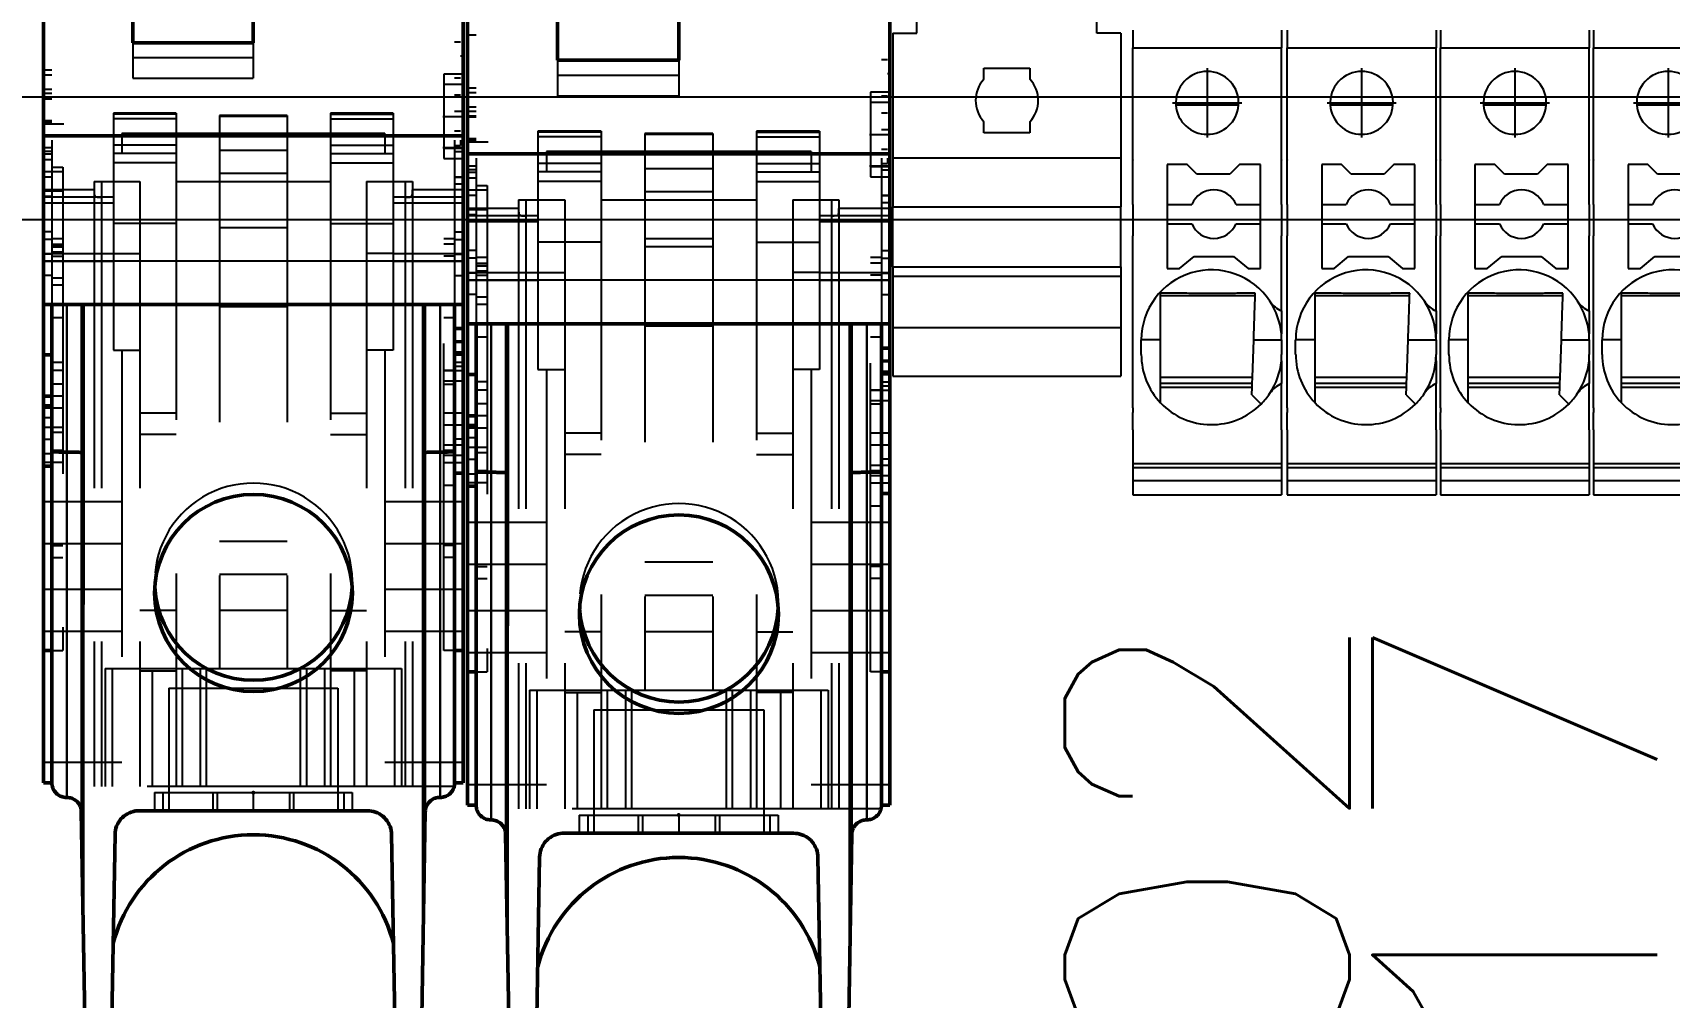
# Model space of a CAD drawing. Header units: inches. Extents: x 0.1 to 89.7, y 0.1 to 57.6.
# Drawn here: x 67.869 to 70.518, y 22.018 to 23.58 of the extents above; entities that cross this region are included whole.
import ezdxf
from ezdxf.enums import TextEntityAlignment as Align

# ---------------------------------------------------------------- set-up
doc = ezdxf.new("R2010")
doc.units = ezdxf.units.IN
doc.header["$MEASUREMENT"] = 0
for name, pattern in [('CENTER', [2, 1.25, -0.25, 0.25, -0.25]), ('DASHED', [0.75, 0.5, -0.25]), ('DOT_CENTER', [14, 12, -1, 0, -1])]:
    doc.linetypes.add(name, pattern=pattern)
for name, color, linetype in [('1', 7, 'Continuous'), ('PMISC', 7, 'Continuous'), ('PSYMS', 7, 'Continuous'), ('PTAG', 150, 'Continuous')]:
    doc.layers.add(name, color=color, linetype=linetype)
for name, color, linetype, lineweight in [('2d ConnectionPoints', 7, 'Continuous', 50), ('AM_0', 7, 'Continuous', 50), ('AM_4', 3, 'Continuous', 25), ('AM_7', 7, 'CENTER', 25), ('AM_9', 6, 'DASHED', 25)]:
    doc.layers.add(name, color=color, linetype=linetype, lineweight=lineweight)
doc.styles.get("Standard").update_dxf_attribs({"font": 'arial.ttf'})
doc.styles.add('WD', font='romans.shx', dxfattribs={"height": 0.185})

# ---------------------------------------------------------------- blocks, each defined once
blk = doc.blocks.new('E_NS_35_N-select__2', base_point=(-140.35, 64.25))
at = {"color": 7, "linetype": 'Continuous'}
for p, q in [((-138.317, 73.75), (-140.35, 73.75)), ((-140.35, 64.25), (-140.35, 73.75)), ((-138.317, 73.75), (-136.174, 73.75)), ((-138.317, 64.25), (-138.317, 73.75)), ((-136.174, 73.75), (-135.791, 73.75)), ((-136.174, 64.25), (-136.174, 73.75)), ((-133.283, 73.75), (-135.791, 73.75)), ((-135.791, 73.75), (-135.791, 64.25)), ((-131.25, 73.75), (-133.283, 73.75)), ((-133.283, 64.25), (-133.283, 73.75)), ((-131.25, 73.75), (-126.05, 73.75)), ((-131.25, 64.25), (-131.25, 73.75)), ((-126.05, 72.75), (-126.05, 73.75)), ((-120.05, 73.75), (-120.05, 72.75)), ((-120.05, 73.75), (-112.05, 73.75)), ((-112.05, 72.75), (-112.05, 73.75)), ((-106.05, 73.75), (-106.05, 72.75)), ((-106.05, 73.75), (-100.85, 73.75)), ((-100.85, 73.75), (-98.817, 73.75)), ((-100.85, 64.25), (-100.85, 73.75)), ((-96.309, 73.75), (-98.817, 73.75)), ((-98.817, 64.25), (-98.817, 73.75)), ((-96.309, 73.75), (-95.926, 73.75)), ((-96.309, 64.25), (-96.309, 73.75)), ((-95.926, 73.75), (-93.783, 73.75)), ((-95.926, 64.25), (-95.926, 73.75)), ((-93.783, 73.75), (-91.75, 73.75)), ((-93.783, 64.25), (-93.783, 73.75)), ((-91.75, 64.25), (-91.75, 73.75)), ((-120.05, 72.75), (-126.05, 72.75)), ((-106.05, 72.75), (-112.05, 72.75)), ((-117.726, 71.454), (-117.727, 71.455)), ((-116.05, 69.778), (-117.726, 71.454)), ((-114.374, 71.454), (-116.05, 69.778)), ((-114.373, 71.455), (-114.374, 71.454)), ((-125.025, 67.156), (-125.025, 70.844)), ((-125.025, 70.844), (-120.775, 70.844)), ((-120.775, 70.844), (-120.775, 67.156)), ((-118.505, 70.677), (-118.504, 70.676)), ((-118.504, 70.676), (-116.828, 69)), ((-115.272, 69), (-113.596, 70.676)), ((-113.596, 70.676), (-113.595, 70.677)), ((-111.325, 67.156), (-111.325, 70.844)), ((-111.325, 70.844), (-107.075, 70.844)), ((-107.075, 70.844), (-107.075, 67.156)), ((-130.2, 68.045), (-130.2, 69.955)), ((-130.2, 69.955), (-129.739, 69.955)), ((-127.961, 69.955), (-127.5, 69.955)), ((-127.5, 69.955), (-127.5, 68.045)), ((-104.6, 69.955), (-104.139, 69.955)), ((-104.6, 68.045), (-104.6, 69.955)), ((-102.361, 69.955), (-101.9, 69.955)), ((-101.9, 69.955), (-101.9, 68.045)), ((-116.828, 69), (-118.504, 67.324)), ((-113.596, 67.324), (-115.272, 69)), ((-117.726, 66.546), (-116.05, 68.222)), ((-116.05, 68.222), (-114.374, 66.546)), ((-129.739, 68.045), (-130.2, 68.045)), ((-127.5, 68.045), (-127.961, 68.045)), ((-104.139, 68.045), (-104.6, 68.045)), ((-101.9, 68.045), (-102.361, 68.045)), ((-120.775, 67.156), (-125.025, 67.156)), ((-118.504, 67.324), (-118.505, 67.323)), ((-113.595, 67.323), (-113.596, 67.324)), ((-107.075, 67.156), (-111.325, 67.156)), ((-117.727, 66.545), (-117.726, 66.546)), ((-114.374, 66.546), (-114.373, 66.545)), ((-126.05, 65.25), (-126.05, 64.25)), ((-120.05, 65.25), (-126.05, 65.25)), ((-120.05, 64.25), (-120.05, 65.25)), ((-112.05, 65.25), (-112.05, 64.25)), ((-106.05, 65.25), (-112.05, 65.25)), ((-106.05, 64.25), (-106.05, 65.25)), ((-138.317, 64.25), (-140.35, 64.25)), ((-138.317, 64.25), (-136.174, 64.25)), ((-136.174, 64.25), (-135.791, 64.25)), ((-133.283, 64.25), (-135.791, 64.25)), ((-131.25, 64.25), (-133.283, 64.25)), ((-131.25, 64.25), (-126.05, 64.25)), ((-120.05, 64.25), (-112.05, 64.25)), ((-106.05, 64.25), (-100.85, 64.25)), ((-100.85, 64.25), (-98.817, 64.25)), ((-96.309, 64.25), (-98.817, 64.25)), ((-96.309, 64.25), (-95.926, 64.25)), ((-95.926, 64.25), (-93.783, 64.25)), ((-93.783, 64.25), (-91.75, 64.25))]:
    blk.add_line(p, q, dxfattribs=at)
blk.add_circle((-116.05, 69), 3.3, dxfattribs=at)
for centre, radius, start, end in [((-116.05, 69), 2.973, 55.66247, 124.33753), ((-116.05, 69), 2.972, 124.33441, 145.66559), ((-116.05, 69), 2.972, 34.33441, 55.66559), ((-128.85, 69), 1.305, 47.03291, 132.96709), ((-116.05, 69), 2.973, 145.66247, 214.33753), ((-116.05, 69), 2.973, 325.66247, 34.33753), ((-103.25, 69), 1.305, 47.03291, 132.96709), ((-128.85, 69), 1.305, 227.03291, 312.96709), ((-103.25, 69), 1.305, 227.03291, 312.96709), ((-116.05, 69), 2.972, 214.33441, 235.66559), ((-116.05, 69), 2.972, 304.33441, 325.66559), ((-116.05, 69), 2.973, 235.66247, 304.33753)]:
    blk.add_arc(centre, radius, start, end, dxfattribs=at)
at = {"layer": '1', "color": 2, "linetype": 'DOT_CENTER'}
for p, q in [((-116.05, 72.63), (-116.05, 65.37)), ((-112.42, 69), (-119.68, 69))]:
    blk.add_line(p, q, dxfattribs=at)
blk = doc.blocks.new('PHOENIX_END_CLAMP_1')
at = {"xscale": 0.03909317721805836, "yscale": 0.03909317721805836, "zscale": 0.03909317721805836, "rotation": 270}
blk.add_blockref('E_NS_35_N-select__2', (0, 1.8999), dxfattribs=at)
at = {"style": 'WD', "width": 0.7}
for tag, p in [('DESC1', (0.1875, 2.4688)), ('DESC2', (0.1875, 2.3125)), ('DESC3', (0.1875, 2.1646))]:
    blk.add_attdef(tag, text='', height=0.125, dxfattribs=at).set_placement(p, align=Align.CENTER)
at = {"style": 'WD'}
blk.add_attdef('TAG1', text='', height=0.125, dxfattribs=at).set_placement((0.1875, 2), align=Align.CENTER)
at = {"style": 'WD', "flags": 9}
blk.add_attdef('FAMILY', (0.3922, 1.9648), '', height=0.01, dxfattribs=at)
for tag, p in [('CAT', (0.4172, 1.9207)), ('ASSYCODE', (0.4175, 1.8839)), ('MFG', (0.4153, 1.9012))]:
    blk.add_attdef(tag, text='', height=0.01, dxfattribs=at).set_placement(p, align=Align.CENTER)
blk = doc.blocks.new('HDINFCF7')
for p, q in [((0, -0.49), (29, -0.49)), ((0, -0.69), (29, -0.69))]:
    blk.add_line(p, q)
at = {"flags": 11}
for p in [(1.5, 0), (14.5, 0), (27.5, 0)]:
    blk.add_attdef('NC', text='', height=0.01, rotation=270, dxfattribs=at).set_placement(p, align=Align.MIDDLE)
blk = doc.blocks.new('1489_1P_MINIATURE')
at = {"layer": '2d ConnectionPoints'}
blk.add_point((0.352, 0.501), dxfattribs=at)
at = {"layer": 'AM_0'}
for p, q in [((0.6938, 0.5167), (0.6938, 3.8446)), ((0.0102, 2.1737), (0.0102, 0.5167)), ((0.1556, 1.8317), (0.1556, 1.7232)), ((0.352, 1.8317), (0.352, 1.7232)), ((0.352, 1.7232), (0.1556, 1.7232)), ((0.6938, 1.5716), (0.0102, 1.5716)), ((0.6938, 1.2966), (0.0102, 1.2966)), ((0.0239, 1.2966), (0.0239, 0.5167)), ((0.0744, 0.3173), (0.0747, 1.2966)), ((0.6293, 1.2966), (0.6296, 0.3173)), ((0.6801, 1.2966), (0.6801, 0.5167)), ((0.6801, 1.2573), (0.6938, 1.2573)), ((0.0239, 1.2146), (0.0102, 1.2146)), ((0.6938, 1.218), (0.6801, 1.218)), ((0.0239, 1.1473), (0.0102, 1.1473)), ((0.0239, 1.1316), (0.0102, 1.1316)), ((0.0239, 1.0333), (0.0102, 1.0333)), ((0.0482, 1.056), (0.0475, 1.056)), ((0.0744, 1.0499), (0.0717, 1.0552)), ((0.6323, 1.0552), (0.6296, 1.0499)), ((0.6565, 1.056), (0.6559, 1.056)), ((0.6801, 1.0215), (0.6938, 1.0215)), ((0.0239, 0.7328), (0.0102, 0.7328)), ((0.6801, 0.7328), (0.6938, 0.7328)), ((0.0239, 0.5167), (0.0102, 0.5167)), ((0.6801, 0.5167), (0.6938, 0.5167)), ((0.0475, 0.4931), (0.0482, 0.4931)), ((0.6559, 0.4931), (0.6565, 0.4931)), ((0.0717, 0.4699), (0.0799, 0)), ((0.1661, 0.4715), (0.538, 0.4715)), ((0.6241, 0), (0.6323, 0.4699)), ((0.1192, 0), (0.1268, 0.4329)), ((0.5773, 0.4329), (0.5848, 0))]:
    blk.add_line(p, q, dxfattribs=at)
for points in [[(0.0475, 1.056), (0.0455, 1.056), (0.0434, 1.056), (0.0414, 1.056), (0.0395, 1.0561), (0.0376, 1.0561), (0.0357, 1.0561), (0.034, 1.0562), (0.0324, 1.0562), (0.0308, 1.0562), (0.0295, 1.0563), (0.0282, 1.0564), (0.0271, 1.0564), (0.0262, 1.0565), (0.0254, 1.0565), (0.0247, 1.0566), (0.0243, 1.0567), (0.024, 1.0568), (0.0239, 1.0568)], [(0.0717, 1.0552), (0.0716, 1.0553), (0.0713, 1.0553), (0.0708, 1.0554), (0.0702, 1.0555), (0.0693, 1.0555), (0.0684, 1.0556), (0.0672, 1.0557), (0.066, 1.0557), (0.0645, 1.0558), (0.063, 1.0558), (0.0613, 1.0559), (0.0596, 1.0559), (0.0577, 1.0559), (0.0558, 1.056), (0.0539, 1.056), (0.0518, 1.056), (0.0498, 1.056), (0.0482, 1.056)], [(0.6559, 1.056), (0.6538, 1.056), (0.6518, 1.056), (0.6498, 1.056), (0.6478, 1.056), (0.6459, 1.0559), (0.6441, 1.0559), (0.6424, 1.0559), (0.6407, 1.0558), (0.6392, 1.0558), (0.6378, 1.0557), (0.6366, 1.0557), (0.6355, 1.0556), (0.6345, 1.0555), (0.6337, 1.0555), (0.6331, 1.0554), (0.6327, 1.0553), (0.6324, 1.0553), (0.6323, 1.0552)], [(0.6801, 1.0568), (0.68, 1.0568), (0.6797, 1.0567), (0.6793, 1.0566), (0.6787, 1.0565), (0.6779, 1.0565), (0.6769, 1.0564), (0.6758, 1.0564), (0.6746, 1.0563), (0.6732, 1.0562), (0.6717, 1.0562), (0.67, 1.0562), (0.6683, 1.0561), (0.6665, 1.0561), (0.6646, 1.0561), (0.6626, 1.056), (0.6606, 1.056), (0.6586, 1.056), (0.6565, 1.056)], [(0.0239, 0.5167), (0.024, 0.5146), (0.0243, 0.5126), (0.0247, 0.5106), (0.0254, 0.5086), (0.0262, 0.5067), (0.0271, 0.5049), (0.0282, 0.5031), (0.0295, 0.5015), (0.0308, 0.5), (0.0324, 0.4986), (0.034, 0.4974), (0.0357, 0.4963), (0.0376, 0.4953), (0.0395, 0.4945), (0.0414, 0.4939), (0.0434, 0.4935), (0.0455, 0.4932), (0.0475, 0.4931)], [(0.6565, 0.4931), (0.6586, 0.4932), (0.6606, 0.4935), (0.6626, 0.4939), (0.6646, 0.4945), (0.6665, 0.4953), (0.6683, 0.4963), (0.67, 0.4974), (0.6717, 0.4986), (0.6732, 0.5), (0.6746, 0.5015), (0.6758, 0.5031), (0.6769, 0.5049), (0.6779, 0.5067), (0.6787, 0.5086), (0.6793, 0.5106), (0.6797, 0.5126), (0.68, 0.5146), (0.6801, 0.5167)], [(0.0482, 0.4931), (0.0502, 0.493), (0.0523, 0.4927), (0.0543, 0.4923), (0.0562, 0.4917), (0.0581, 0.4909), (0.0599, 0.4899), (0.0617, 0.4888), (0.0633, 0.4876), (0.0648, 0.4862), (0.0662, 0.4847), (0.0675, 0.483), (0.0686, 0.4813), (0.0695, 0.4795), (0.0703, 0.4776), (0.0709, 0.4756), (0.0714, 0.4736), (0.0716, 0.4716), (0.0717, 0.4699)], [(0.6323, 0.4699), (0.6324, 0.472), (0.6327, 0.474), (0.6332, 0.476), (0.6339, 0.478), (0.6347, 0.4799), (0.6357, 0.4817), (0.6368, 0.4834), (0.6381, 0.485), (0.6395, 0.4865), (0.641, 0.4878), (0.6427, 0.4891), (0.6444, 0.4901), (0.6463, 0.4911), (0.6482, 0.4918), (0.6502, 0.4924), (0.6522, 0.4928), (0.6542, 0.493), (0.6559, 0.4931)], [(0.1268, 0.4329), (0.127, 0.4363), (0.1275, 0.4397), (0.1283, 0.443), (0.1294, 0.4463), (0.1307, 0.4494), (0.1324, 0.4524), (0.1343, 0.4553), (0.1364, 0.458), (0.1388, 0.4605), (0.1413, 0.4627), (0.1441, 0.4648), (0.147, 0.4666), (0.1501, 0.4681), (0.1533, 0.4693), (0.1566, 0.4703), (0.1599, 0.471), (0.1633, 0.4714), (0.1661, 0.4715)], [(0.538, 0.4715), (0.5414, 0.4713), (0.5448, 0.4709), (0.5481, 0.4701), (0.5514, 0.4691), (0.5546, 0.4678), (0.5576, 0.4662), (0.5605, 0.4644), (0.5632, 0.4623), (0.5658, 0.46), (0.5681, 0.4574), (0.5702, 0.4547), (0.572, 0.4518), (0.5736, 0.4488), (0.5749, 0.4456), (0.5759, 0.4424), (0.5767, 0.439), (0.5771, 0.4356), (0.5773, 0.4329)]]:
    blk.add_lwpolyline(points, dxfattribs=at)
blk.add_arc((0.352, 0.1965), 0.2357, 14.3926, 165.6074, dxfattribs=at)
blk.add_ellipse((0.3523, 0.8262), major_axis=(-0.1611, 0), ratio=0.997564, dxfattribs=at)
blk.add_ellipse((0.3523, 0.8447), major_axis=(-0.1611, 0), ratio=0.997564, start_param=0.057594, end_param=3.083999, dxfattribs=at)
at = {"layer": 'AM_4'}
for p, q in [((0.6938, 1.3671), (0.0102, 1.3671)), ((0.0475, 1.2966), (0.0475, 0.4931)), ((0.0482, 1.2966), (0.0482, 0.4931)), ((0.0717, 1.2966), (0.0717, 0.4699)), ((0.6323, 1.2966), (0.6323, 0.4699)), ((0.6559, 1.2966), (0.6559, 0.4931)), ((0.6565, 1.2966), (0.6565, 0.4931)), ((0.6801, 1.2376), (0.6938, 1.2376)), ((0.6801, 1.2353), (0.6938, 1.2353)), ((0.0239, 1.1119), (0.0102, 1.1119)), ((0.0239, 1.053), (0.0102, 1.053))]:
    blk.add_line(p, q, dxfattribs=at)
at = {"layer": 'AM_7'}
for p, q in [((0.0086, 1.5913), (0.0432, 1.5913)), ((0.6608, 1.603), (0.6954, 1.603)), ((0.6954, 1.552), (0.6608, 1.552)), ((0.0425, 1.1669), (0.0231, 1.1669)), ((0.6615, 1.1669), (0.681, 1.1669)), ((0.6608, 1.1198), (0.6954, 1.1198)), ((0.6615, 1.051), (0.681, 1.051))]:
    blk.add_line(p, q, dxfattribs=at)
at = {"layer": 'AM_9'}
for p, q in [((0.0239, 3.0646), (0.0239, 1.2966)), ((0.6801, 3.0646), (0.6801, 1.2966)), ((0.6899, 3.0646), (0.6899, 1.5559)), ((0.0239, 1.764), (0.0102, 1.764)), ((0.1556, 1.7232), (0.1556, 1.6655)), ((0.352, 1.7232), (0.352, 1.6655)), ((0.6801, 1.7248), (0.6899, 1.7248)), ((0.1556, 1.6989), (0.352, 1.6989)), ((0.6938, 1.7013), (0.6899, 1.7013)), ((0.0102, 1.6789), (0.0239, 1.6789)), ((0.0102, 1.671), (0.0239, 1.671)), ((0.6624, 1.6718), (0.6624, 1.5343)), ((0.6938, 1.6718), (0.6624, 1.6718)), ((0.0239, 1.6471), (0.0102, 1.6471)), ((0.1556, 1.6655), (0.352, 1.6655)), ((0.6938, 1.6549), (0.6624, 1.6549)), ((0.6801, 1.6659), (0.6899, 1.6659)), ((0.0239, 1.6404), (0.0102, 1.6404)), ((0.0239, 1.6325), (0.0102, 1.6325)), ((0.0239, 1.6324), (0.0102, 1.6324)), ((0.0102, 1.6317), (0.0239, 1.6317)), ((0.6801, 1.6384), (0.6899, 1.6384)), ((0.0239, 1.5961), (0.0102, 1.5961)), ((0.0239, 1.5932), (0.0102, 1.5932)), ((0.1241, 1.6083), (0.1241, 1.2223)), ((0.2263, 1.6083), (0.1241, 1.6083)), ((0.2263, 1.6068), (0.1241, 1.6068)), ((0.2263, 1.5991), (0.1241, 1.5991)), ((0.2263, 1.6083), (0.2263, 0.5108)), ((0.297, 1.6048), (0.297, 0.7033)), ((0.407, 1.6048), (0.297, 1.6048)), ((0.407, 1.6039), (0.297, 1.6039)), ((0.407, 1.6029), (0.297, 1.6029)), ((0.407, 1.6048), (0.407, 0.7033)), ((0.4777, 1.6083), (0.4777, 0.5108)), ((0.5799, 1.6083), (0.4777, 1.6083)), ((0.4777, 1.6068), (0.5799, 1.6068)), ((0.4777, 1.5991), (0.5799, 1.5991)), ((0.5799, 1.6083), (0.5799, 1.2223)), ((0.6938, 1.6109), (0.6801, 1.6109)), ((0.1379, 1.5755), (0.1379, 1.5425)), ((0.5662, 1.5755), (0.1379, 1.5755)), ((0.407, 1.574), (0.297, 1.574)), ((0.5662, 1.5755), (0.5662, 1.5425)), ((0.6801, 1.5795), (0.6899, 1.5795)), ((0.0239, 1.552), (0.0102, 1.552)), ((0.0239, 1.5457), (0.0102, 1.5457)), ((0.0102, 1.5421), (0.0239, 1.5421)), ((0.2263, 1.5563), (0.1241, 1.5563)), ((0.2263, 1.5425), (0.1241, 1.5425)), ((0.407, 1.5477), (0.297, 1.5477)), ((0.4777, 1.5563), (0.5799, 1.5563)), ((0.4777, 1.5425), (0.5799, 1.5425)), ((0.6624, 1.5512), (0.6938, 1.5512)), ((0.6801, 1.5559), (0.6899, 1.5559)), ((0.6801, 1.5457), (0.6938, 1.5457)), ((0.0239, 1.5323), (0.0102, 1.5323)), ((0.0416, 1.5127), (0.0102, 1.5127)), ((0.0239, 1.5205), (0.0416, 1.5205)), ((0.0416, 1.5205), (0.0416, 0.7328)), ((0.2263, 1.5272), (0.1241, 1.5272)), ((0.407, 1.5102), (0.297, 1.5102)), ((0.4777, 1.5272), (0.5799, 1.5272)), ((0.6624, 1.5343), (0.6938, 1.5343)), ((0.0239, 1.5041), (0.0102, 1.5041)), ((0.0927, 1.497), (0.0927, 0.5108)), ((0.0927, 1.497), (0.1674, 1.497)), ((0.1045, 1.497), (0.1045, 0.5108)), ((0.1674, 1.497), (0.1674, 0.5108)), ((0.2263, 1.497), (0.4777, 1.497)), ((0.5367, 1.497), (0.6113, 1.497)), ((0.5367, 1.497), (0.5367, 0.5108)), ((0.5995, 1.497), (0.5995, 0.5108)), ((0.6113, 1.497), (0.6113, 0.5108)), ((0.6801, 1.5048), (0.6938, 1.5048)), ((0.6801, 1.5041), (0.6938, 1.5041)), ((0.6801, 1.493), (0.6938, 1.493)), ((0.0927, 1.4832), (0.0102, 1.4832)), ((0.0416, 1.4812), (0.0102, 1.4812)), ((0.0102, 1.4734), (0.0239, 1.4734)), ((0.1241, 1.4714), (0.0102, 1.4714)), ((0.0416, 1.4616), (0.0102, 1.4616)), ((0.1241, 1.4615), (0.0102, 1.4615)), ((0.6938, 1.4714), (0.5799, 1.4714)), ((0.6938, 1.4615), (0.5799, 1.4615)), ((0.6938, 1.4832), (0.6113, 1.4832)), ((0.407, 1.4343), (0.297, 1.4343)), ((0.0239, 1.4152), (0.0102, 1.4152)), ((0.2263, 1.4286), (0.1241, 1.4286)), ((0.407, 1.4213), (0.297, 1.4213)), ((0.4777, 1.4286), (0.5799, 1.4286)), ((0.6801, 1.4152), (0.6938, 1.4152)), ((0.0239, 1.4027), (0.0102, 1.4027)), ((0.1241, 1.3791), (0.0102, 1.3791)), ((0.0239, 1.3784), (0.0102, 1.3784)), ((0.0416, 1.4038), (0.0239, 1.4038)), ((0.0239, 1.3948), (0.0416, 1.3948)), ((0.0239, 1.394), (0.0416, 1.394)), ((0.0239, 1.3903), (0.0416, 1.3903)), ((0.0239, 1.3822), (0.0416, 1.3822)), ((0.1241, 1.3795), (0.1674, 1.3795)), ((0.5799, 1.3795), (0.5367, 1.3795)), ((0.6938, 1.3791), (0.5799, 1.3791)), ((0.6624, 0.7328), (0.6624, 1.4038)), ((0.6801, 1.4038), (0.6624, 1.4038)), ((0.6801, 1.3948), (0.6624, 1.3948)), ((0.6801, 1.4027), (0.6938, 1.4027)), ((0.6801, 1.3784), (0.6938, 1.3784)), ((0.1241, 1.3667), (0.0102, 1.3667)), ((0.0239, 1.3752), (0.0416, 1.3752)), ((0.6938, 1.3667), (0.5799, 1.3667)), ((0.6801, 1.3752), (0.6624, 1.3752)), ((0.0239, 1.3437), (0.0102, 1.3437)), ((0.0239, 1.3402), (0.0416, 1.3402)), ((0.0239, 1.3284), (0.0416, 1.3284)), ((0.6801, 1.3437), (0.6938, 1.3437)), ((0.0416, 1.275), (0.0239, 1.275)), ((0.407, 1.2927), (0.297, 1.2927)), ((0.6801, 1.275), (0.6624, 1.275)), ((0.1241, 1.2223), (0.1674, 1.2223)), ((0.1379, 1.2223), (0.1379, 0.5108)), ((0.5799, 1.2223), (0.5367, 1.2223)), ((0.5662, 1.2223), (0.5662, 0.5108)), ((0.0239, 1.2028), (0.0416, 1.2028)), ((0.6801, 1.2146), (0.6938, 1.2146)), ((0.6801, 1.2023), (0.6938, 1.2023)), ((0.6801, 1.196), (0.6938, 1.196)), ((0.0239, 1.1893), (0.0416, 1.1893)), ((0.6624, 1.1893), (0.6801, 1.1893)), ((0.6938, 1.1885), (0.6624, 1.1885)), ((0.6938, 1.1718), (0.6624, 1.1718)), ((0.0416, 1.1473), (0.0239, 1.1473)), ((0.0416, 1.1276), (0.0102, 1.1276)), ((0.2263, 1.1193), (0.1674, 1.1193)), ((0.4777, 1.1193), (0.5367, 1.1193)), ((0.6801, 1.1198), (0.6938, 1.1198)), ((0.0416, 1.0962), (0.0102, 1.0962)), ((0.0239, 1.0883), (0.0416, 1.0883)), ((0.6938, 1.1001), (0.6624, 1.1001)), ((0.0239, 1.0766), (0.0102, 1.0766)), ((0.2263, 1.0847), (0.1674, 1.0847)), ((0.4777, 1.0847), (0.5367, 1.0847)), ((0.6624, 1.0677), (0.6938, 1.0677)), ((0.6801, 1.0777), (0.6938, 1.0777)), ((0.0416, 1.0392), (0.0102, 1.0392)), ((0.0239, 1.0589), (0.0416, 1.0589)), ((0.6624, 1.0589), (0.6801, 1.0589)), ((0.6624, 1.051), (0.6938, 1.051)), ((0.6624, 1.0392), (0.6938, 1.0392)), ((0.6624, 1.0019), (0.6801, 1.0019)), ((0.1379, 0.9747), (0.0102, 0.9747)), ((0.6938, 0.9747), (0.5662, 0.9747)), ((0.1379, 0.9066), (0.0102, 0.9066)), ((0.0239, 0.9037), (0.0416, 0.9037)), ((0.407, 0.9104), (0.297, 0.9104)), ((0.6938, 0.9066), (0.5662, 0.9066)), ((0.6801, 0.9037), (0.6624, 0.9037)), ((0.0239, 0.884), (0.0416, 0.884)), ((0.6801, 0.884), (0.6624, 0.884)), ((0.407, 0.8565), (0.297, 0.8565)), ((0.1379, 0.8318), (0.0102, 0.8318)), ((0.1912, 0.8447), (0.1912, 0.8262)), ((0.5134, 0.8262), (0.5134, 0.8447)), ((0.6938, 0.8318), (0.5662, 0.8318)), ((0.2263, 0.7976), (0.1674, 0.7976)), ((0.407, 0.7976), (0.297, 0.7976)), ((0.4777, 0.7976), (0.5367, 0.7976)), ((0.1379, 0.7637), (0.0102, 0.7637)), ((0.6938, 0.7637), (0.5662, 0.7637)), ((0.0239, 0.7328), (0.0416, 0.7328)), ((0.6801, 0.7328), (0.6624, 0.7328)), ((0.1104, 0.7033), (0.1104, 0.5108)), ((0.1104, 0.7033), (0.5937, 0.7033)), ((0.1222, 0.7033), (0.1222, 0.5108)), ((0.1674, 0.6994), (0.2263, 0.6994)), ((0.1874, 0.6994), (0.1874, 0.5108)), ((0.2361, 0.7033), (0.2361, 0.5108)), ((0.2656, 0.7033), (0.2656, 0.5108)), ((0.2754, 0.7033), (0.2754, 0.5108)), ((0.4286, 0.7033), (0.4286, 0.5108)), ((0.4385, 0.7033), (0.4385, 0.5108)), ((0.4679, 0.7033), (0.4679, 0.5108)), ((0.5367, 0.6994), (0.4777, 0.6994)), ((0.5166, 0.6994), (0.5166, 0.5108)), ((0.5819, 0.7033), (0.5819, 0.5108)), ((0.5937, 0.7033), (0.5937, 0.5108)), ((0.2145, 0.6712), (0.2145, 0.4715)), ((0.2145, 0.6712), (0.4895, 0.6712)), ((0.4895, 0.6712), (0.4895, 0.4715)), ((0.1379, 0.5501), (0.0102, 0.5501)), ((0.6938, 0.5501), (0.5662, 0.5501)), ((0.6793, 0.5108), (0.0247, 0.5108)), ((0.1909, 0.501), (0.5131, 0.501)), ((0.1909, 0.501), (0.1909, 0.4715)), ((0.2047, 0.501), (0.2047, 0.4715)), ((0.2862, 0.501), (0.2862, 0.4715)), ((0.2931, 0.501), (0.2931, 0.4715)), ((0.352, 0.501), (0.352, 0.4715)), ((0.411, 0.501), (0.411, 0.4715)), ((0.4178, 0.501), (0.4178, 0.4715)), ((0.4994, 0.501), (0.4994, 0.4715)), ((0.5131, 0.501), (0.5131, 0.4715))]:
    blk.add_line(p, q, dxfattribs=at)
for points in [[(0.0927, 1.4832), (0.0927, 1.4793), (0.093, 1.4759), (0.0939, 1.4734), (0.0956, 1.4722), (0.0978, 1.4716), (0.1008, 1.4714), (0.1045, 1.4714)], [(0.5995, 1.4714), (0.6034, 1.4714), (0.6069, 1.4717), (0.6093, 1.4726), (0.6106, 1.4743), (0.6112, 1.4765), (0.6113, 1.4796), (0.6113, 1.4832)]]:
    blk.add_lwpolyline(points, dxfattribs=at)
blk.add_ellipse((0.3523, 0.8447), major_axis=(-0.1611, 0), ratio=0.997564, start_param=3.083999, end_param=6.340779, dxfattribs=at)
at = {"style": 'WD', "width": 0.7}
for tag, p in [('INST', (0.3125, 5.3571)), ('LOC', (0.3125, 5.1875)), ('DESC1', (0.3125, 5.0312)), ('DESC2', (0.3125, 4.875)), ('DESC3', (0.3125, 4.7271)), ('XREF', (0.3125, 4.1562))]:
    blk.add_attdef(tag, text='', height=0.125, dxfattribs=at).set_placement(p, align=Align.CENTER)
at = {"style": 'WD'}
blk.add_attdef('TAG1', text='', height=0.125, dxfattribs=at).set_placement((0.3125, 4.5625), align=Align.CENTER)
at = {"style": 'WD', "flags": 9}
blk.add_attdef('FAMILY', (0.5172, 4.5273), '', height=0.01, dxfattribs=at)
for tag, p in [('CAT', (0.5422, 4.4832)), ('ASSYCODE', (0.5425, 4.4464)), ('MFG', (0.5403, 4.4637))]:
    blk.add_attdef(tag, text='', height=0.01, dxfattribs=at).set_placement(p, align=Align.CENTER)
blk = doc.blocks.new('HT10_PC_3208943')
at = {"color": 7, "linetype": 'Continuous'}
for p, q in [((0.2409, 2.1904), (-0.0001, 2.1904)), ((-0.0001, 2.1678), (-0.0001, 2.1904)), ((0.2409, 2.1678), (0.2409, 2.1904)), ((-0.0001, 2.1678), (0.2409, 2.1678)), ((-0.0001, 2.1468), (-0.0001, 2.1678)), ((-0.0001, 2.1402), (-0.0001, 2.1468)), ((-0.0001, 2.1468), (0.2409, 2.1468)), ((0.2409, 2.1551), (0.2409, 2.1678)), ((0.2409, 2.1468), (0.2409, 2.1551)), ((0.2409, 2.1402), (0.2409, 2.1468)), ((-0.0001, 2.1283), (-0.0001, 2.1402)), ((-0.0001, 2.1402), (0.2409, 2.1402)), ((-0.0001, 2.0853), (-0.0001, 2.1283)), ((0.2409, 2.1283), (0.2409, 2.1402)), ((0.2409, 2.0853), (0.2409, 2.1283)), ((-0.0001, 2.0853), (-0.0001, 2.0572)), ((0.2409, 2.0853), (0.2409, 2.0572)), ((-0.0001, 2.0572), (-0.0001, 2.0493)), ((-0.0001, 2.0493), (-0.0001, 2.0101)), ((0.0481, 2.0285), (0.0332, 2.0435)), ((0.1958, 2.0415), (0.1958, 2.016)), ((0.2409, 2.0493), (0.2409, 2.0572)), ((0.2409, 2.0493), (0.2409, 1.7711)), ((0.0477, 2.016), (0.0475, 2.0101)), ((0.0481, 2.0285), (0.0477, 2.016)), ((0.1958, 2.016), (0.0477, 2.016)), ((0.1958, 2.016), (0.1958, 2.0101)), ((0.0472, 2.0003), (0.0451, 1.9396)), ((0.0475, 2.0101), (0.0472, 2.0003)), ((0.0472, 2.0003), (0.1958, 2.0003)), ((0.0475, 2.0101), (0.1958, 2.0101)), ((0.1958, 2.0101), (0.1958, 2.0003)), ((0.1958, 2.0003), (0.1958, 1.9396)), ((-0.0001, 1.9732), (-0.0001, 1.9631)), ((-0.0001, 1.9396), (-0.0001, 1.9631)), ((0.2272, 1.9631), (0.2272, 1.9396)), ((-0.0001, 1.9396), (-0.0001, 1.9295)), ((-0.0001, 1.8926), (-0.0001, 1.7711)), ((0.0427, 1.8679), (0.1958, 1.8679)), ((0.0542, 1.824), (0.0342, 1.824)), ((0.0342, 1.824), (0.0342, 1.7515)), ((0.0776, 1.8044), (0.0542, 1.824)), ((0.1417, 1.8044), (0.0776, 1.8044)), ((0.165, 1.824), (0.1417, 1.8044)), ((0.185, 1.824), (0.165, 1.824)), ((0.185, 1.7515), (0.185, 1.824)), ((-0.0001, 1.7202), (-0.0001, 1.7711)), ((0.0737, 1.7515), (0.0342, 1.7515)), ((0.0342, 1.7515), (0.0342, 1.7202)), ((0.185, 1.7515), (0.1455, 1.7515)), ((0.185, 1.7202), (0.185, 1.7515)), ((0.2409, 1.7202), (0.2409, 1.7711)), ((-0.0001, 1.7202), (-0.0001, 1.7084)), ((-0.0001, 1.7084), (-0.0001, 1.6485)), ((0.0737, 1.7202), (0.0342, 1.7202)), ((0.0342, 1.7202), (0.0342, 1.6555)), ((0.185, 1.7202), (0.1455, 1.7202)), ((0.185, 1.6555), (0.185, 1.7202)), ((0.2409, 1.7202), (0.2409, 1.7084)), ((0.2409, 1.7084), (0.2409, 1.6485)), ((0.0683, 1.6555), (0.084, 1.6712)), ((0.084, 1.6712), (0.1373, 1.6712)), ((0.1373, 1.6712), (0.153, 1.6555)), ((-0.0001, 1.6476), (-0.0001, 1.6485)), ((-0.0001, 1.6476), (-0.0001, 1.4662)), ((0.0342, 1.6555), (0.0683, 1.6555)), ((0.153, 1.6555), (0.185, 1.6555)), ((0.2409, 1.6476), (0.2409, 1.6485)), ((0.2409, 1.6476), (0.2409, 1.4662)), ((0.0696, 1.5595), (0.1712, 1.5595)), ((0.2409, 1.4662), (-0.0001, 1.4662)), ((-0.0001, 1.438), (-0.0001, 1.4662)), ((0.2409, 1.438), (0.2409, 1.4662))]:
    blk.add_line(p, q, dxfattribs=at)
at = {"color": 2, "linetype": 'Continuous'}
for p, q in [((0.0451, 1.9396), (-0.0001, 1.9396)), ((0.1958, 1.9396), (0.2272, 1.9396))]:
    blk.add_line(p, q, dxfattribs=at)
at = {"color": 7, "linetype": 'Continuous'}
for centre, radius, start, end in [((0.1135, 1.9631), 0.1136, 43.6028, 135), ((0.1135, 1.9631), 0.1136, 135, 146.4435), ((0.1135, 1.9631), 0.1136, 360, 43.6028), ((-0.0171, 2.0498), 0.0431, 293.2016, 326.4435), ((0.1135, 1.9631), 0.1136, 146.4435, 174.8323), ((0.1135, 1.9631), 0.1136, 174.8323, 180), ((0.1135, 1.9396), 0.1136, 180, 185.1677), ((0.1135, 1.9396), 0.1136, 213.5565, 360), ((0.1135, 1.9396), 0.1136, 185.1677, 213.5565), ((-0.0171, 1.853), 0.0431, 33.5565, 66.7984), ((0.1096, 1.7358), 0.0392, 23.5782, 156.4218), ((0.1096, 1.7358), 0.0392, 203.5782, 336.4218), ((0.1204, 1.5556), 0.0509, 4.4117, 175.5883), ((0.1204, 1.5556), 0.0509, 175.5883, 270), ((0.1204, 1.5556), 0.0509, 270, 4.4117)]:
    blk.add_arc(centre, radius, start, end, dxfattribs=at)
at = {"color": 2, "linetype": 'Continuous'}
for centre, start, end in [((-0.0171, 2.0498), 282.5143, 282.8605), ((-0.0171, 1.853), 77.1395, 77.4857)]:
    blk.add_arc(centre, 0.0784, start, end, dxfattribs=at)
at = {"color": 7, "linetype": 'Continuous'}
for points, knots in [([(-0.0001, 1.9732), (-0.0001, 1.976), (-0.0001, 1.9806), (-0.0001, 1.9873), (-0.0001, 1.9931), (-0.0001, 1.9986), (-0.0001, 2.0032), (-0.0001, 2.0064), (-0.0001, 2.0086), (-0.0001, 2.0096), (-0.0001, 2.0101)], [0, 0, 0, 0, 0.2098641, 0.3522186, 0.5126541, 0.6550616, 0.774225, 0.864769, 0.9031083, 0.9414476, 0.9414476, 0.9414476, 0.9414476]), ([(0.0451, 1.9396), (0.045, 1.9369), (0.0449, 1.9316), (0.0445, 1.922), (0.0441, 1.9104), (0.0437, 1.8968), (0.0432, 1.8825), (0.0429, 1.8729), (0.0427, 1.8679)], [0, 0, 0, 0, 0.206064, 0.403293, 0.737155, 1.098902, 1.445598, 1.831665, 1.831665, 1.831665, 1.831665]), ([(0.1958, 1.9396), (0.1958, 1.9373), (0.1958, 1.9327), (0.1958, 1.9266), (0.1958, 1.9196), (0.1958, 1.91), (0.1958, 1.8972), (0.1958, 1.8826), (0.1958, 1.8729), (0.1958, 1.8679)], [0, 0, 0, 0, 0.177521, 0.351602, 0.464157, 0.714542, 1.089474, 1.441744, 1.830614, 1.830614, 1.830614, 1.830614]), ([(-0.0001, 1.8926), (-0.0001, 1.8931), (-0.0001, 1.8941), (-0.0001, 1.8963), (-0.0001, 1.8995), (-0.0001, 1.9041), (-0.0001, 1.9096), (-0.0001, 1.9162), (-0.0001, 1.9229), (-0.0001, 1.9275), (-0.0001, 1.9295)], [0, 0, 0, 0, 0.0383393, 0.0766786, 0.1672226, 0.2863859, 0.4287935, 0.589229, 0.7936174, 0.9414476, 0.9414476, 0.9414476, 0.9414476]), ([(0.0427, 1.8679), (0.0427, 1.8672), (0.0426, 1.8658), (0.0426, 1.8645), (0.0426, 1.8638)], [0, 0, 0, 0, 0.0516543, 0.1040611, 0.1040611, 0.1040611, 0.1040611]), ([(0.0426, 1.8638), (0.0456, 1.8638), (0.0514, 1.8639), (0.0606, 1.864), (0.07, 1.864), (0.0802, 1.8641), (0.0906, 1.8642), (0.1014, 1.8642), (0.112, 1.8642), (0.1224, 1.8642), (0.1329, 1.8642), (0.1443, 1.8641), (0.1572, 1.864), (0.1705, 1.8639), (0.1835, 1.8638), (0.1916, 1.8637), (0.1958, 1.8637)], [0, 0, 0, 0, 0.230108, 0.447252, 0.705512, 0.949328, 1.230773, 1.501012, 1.771412, 2.041004, 2.301455, 2.570853, 2.916802, 3.292497, 3.589395, 3.911443, 3.911443, 3.911443, 3.911443]), ([(0.1958, 1.8679), (0.1958, 1.8672), (0.1958, 1.8658), (0.1958, 1.8644), (0.1958, 1.8637)], [0, 0, 0, 0, 0.0531926, 0.1071333, 0.1071333, 0.1071333, 0.1071333])]:
    blk.add_open_spline(points, degree=3, knots=knots, dxfattribs=at)
at = {"layer": '1', "color": 2, "linetype": 'DOT_CENTER'}
for p, q in [((0.1204, 1.4996), (0.1204, 1.6116)), ((0.1764, 1.5556), (0.0644, 1.5556))]:
    blk.add_line(p, q, dxfattribs=at)
at = {"style": 'WD', "width": 0.7}
for tag, p in [('INST', (0.1202, 3.6374)), ('LOC', (0.1202, 3.4678)), ('DESC1', (0.1202, 3.3116)), ('DESC2', (0.1202, 3.1553)), ('DESC3', (0.1202, 3.0074)), ('XREF', (0.1202, 1.8311))]:
    blk.add_attdef(tag, text='', height=0.125, dxfattribs=at).set_placement(p, align=Align.CENTER)
at = {"style": 'WD'}
blk.add_attdef('TAG1', (0.1875, 2.2459), '', height=0.15, rotation=90, dxfattribs=at)
at = {"style": 'WD', "flags": 9}
blk.add_attdef('FAMILY', (0.3249, 2.2022), '', height=0.01, dxfattribs=at)
for tag, p in [('MFG', (0.348, 2.1385)), ('CAT', (0.35, 2.158)), ('ASSYCODE', (0.3502, 2.1212))]:
    blk.add_attdef(tag, text='', height=0.01, dxfattribs=at).set_placement(p, align=Align.CENTER)

msp = doc.modelspace()

# ---------------------------------------------------------------- block references
at = {"layer": 'PSYMS', "xscale": 0.9935880310615606, "yscale": 0.9935880310615606, "zscale": 0.9935880310615606}
for name, p in [('1489_1P_MINIATURE', (67.87595, 21.85202)), ('HDINFCF7', (53.6402, 23.96339))]:
    msp.add_blockref(name, p, dxfattribs=at)
at = {"layer": 'PSYMS'}
msp.add_blockref('1489_1P_MINIATURE', (68.5625, 21.8125), dxfattribs=at)
at = {"layer": 'PSYMS', "rotation": 180}
for p in [(70.63655, 25.02239), (70.14039, 25.02239)]:
    msp.add_blockref('HT10_PC_3208943', p, dxfattribs=at)
at = {"layer": 'PSYMS'}
ref = msp.add_blockref('PHOENIX_END_CLAMP_1', (69.26123, 23.02412), dxfattribs=dict(at, xscale=0.9935880310615606, yscale=0.9935880310615606, zscale=0.9935880310615606))
ref.add_attrib('TAG1', 'EC', dxfattribs={"layer": 'PMISC', "height": 0.124199, "style": 'WD'}).set_placement((69.44752, 25.0113), align=Align.CENTER)
ref = msp.add_blockref('HT10_PC_3208943', (69.89039, 25.02239), dxfattribs=dict(at, rotation=180))
ref.add_attrib('P_TAG1', 'FU602', dxfattribs={"layer": 'PTAG', "height": 0.461257, "rotation": 90, "style": 'WD', "flags": 8}).set_placement((69.77, 21.67171), align=Align.MIDDLE_CENTER)
ref = msp.add_blockref('HT10_PC_3208943', (70.38847, 25.02239), dxfattribs=dict(at, rotation=180))
ref.add_attrib('P_TAG1', 'FU617', dxfattribs={"layer": 'PTAG', "height": 0.461257, "rotation": 90, "style": 'WD', "flags": 8}).set_placement((70.26807, 21.67171), align=Align.MIDDLE_CENTER)

doc.saveas('drawing.dxf')
